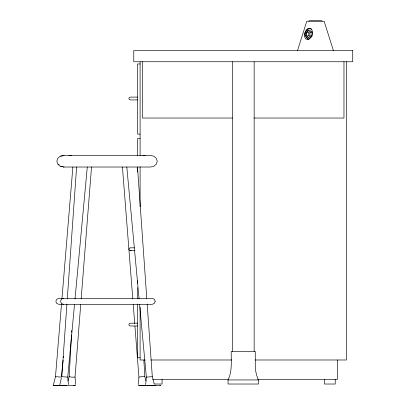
<?xml version="1.0" encoding="UTF-8"?>
<svg xmlns="http://www.w3.org/2000/svg" width="406" height="406" viewBox="0 0 406 406"><rect width="100%" height="100%" fill="white"/><g stroke="black" fill="none" stroke-linecap="round" stroke-linejoin="round"><path stroke-width="0.61" d="M145.673 384.589L146.358 377.138L139.608 304.576M138.162 384.589L138.938 377.138L134.924 326.028M67.959 380.965L69.152 376.651L71.512 334.884M71.654 332.357L71.76 330.459M66.929 304.043L61.798 376.651L67.746 377.138L68.431 384.589M67.294 298.826L76.607 167.023M75.8 384.589L75.024 377.138L80.723 304.576M81.17 298.897L91.528 167.023M75.815 385.7L54.876 385.7L53.272 385.375L55.49 376.651L61.514 304.043M61.981 298.359L72.877 167.023M67.746 377.138L74.491 304.576M75.024 298.897L87.285 167.023M63.138 360.152L61.357 377.138L55.49 376.651M63.402 357.635L63.534 356.377M60.829 385.7L59.667 385.375L61.331 378.077M307.728 30.09L310.194 32.11L309.859 34.124L310.194 36.144L307.728 38.159L305.256 36.144L304.916 34.124L305.256 32.11L307.728 30.09L309.479 30.09L311.95 32.11L311.95 36.144L309.479 38.159L307.728 38.159M297.502 50.603L306.758 21.32L324.161 21.32L333.417 50.603M228.05 379.95C232.465 371.114 231.019 360.985 231.227 351.484L255.267 351.484L255.267 366.019L255.623 370.805L256.693 375.484L258.444 379.95L258.444 384.025L228.05 384.025L228.05 379.95L258.444 379.95M305.88 32.916L307.362 31.709L307.885 31.709L306.403 32.916L305.88 32.916L305.88 35.332L307.362 36.54L307.885 36.54L306.403 35.332L305.88 35.332M307.362 36.54L308.839 35.332L309.362 35.332M138.938 377.138L141.384 376.651L144.81 376.651L146.003 380.965M134.391 247.822L130.27 247.822L129.281 248.233L128.869 249.228L129.281 250.218L130.27 250.629L131.265 250.218M63.478 298.385L61.387 299.252L60.519 301.348L61.387 303.439L63.478 304.307M311.468 29.08L309.073 28.481L307.484 29.08A5.633 3.984 -90 0 0 306.028 31.14M309.073 28.481L307.383 29.08L305.561 31.14L304.53 33.957L304.566 36.773L305.662 38.834L307.52 39.59L309.641 38.834L311.463 36.773L312.493 33.957L312.458 31.14L311.361 29.08L309.885 28.481M146.358 377.138L152.306 376.651L154.194 383.893M153.275 385.7L154.437 385.375L147.211 385.7M60.768 156.219L64.087 155.442M53.272 385.375L59.88 385.7M308.697 20.884L312.26 20.3L318.659 20.3L322.222 20.884M139.141 385.7L146.206 385.324M142.851 155.726L145.15 155.442M59.667 385.375L66.894 385.7M154.082 385.7L155.868 385.502M75.024 377.138L71.598 377.138L69.152 376.651M310.194 32.11L311.95 32.11M307.362 31.709L308.839 32.916L309.362 32.916M310.194 36.144L311.95 36.144M140.1 63.965L137.624 63.965L137.624 134.102L140.1 134.102M137.624 97.105L130.27 97.105L129.281 97.516L128.869 98.511L129.281 99.506L130.27 99.917L137.624 99.917M232.476 118.034L142.526 118.034L142.526 61.753M254.014 118.034L343.968 118.034L343.968 61.753M140.1 138.527L137.624 138.527L137.624 155.584M137.786 167.023L150.514 167.023L153.884 166.252L156.346 164.131L157.249 161.233L156.346 158.335L153.884 156.219L150.514 155.442L63.59 155.442L60.22 156.219L57.759 158.335L56.855 161.233L57.759 164.131L60.22 166.252L63.59 167.023L137.497 167.023L146.774 298.359M130.27 250.629L134.98 250.629M137.624 323.181L130.27 323.181L129.281 323.592L128.869 324.587L129.281 325.576L130.27 325.988L137.624 325.988M140.1 357.777L137.624 357.777L137.624 304.074M145.16 359.99L140.1 359.99L140.1 307.23M150.829 359.99L231.856 359.99M255.272 359.99L346.394 359.99L346.394 61.753M152.727 379.316L228.69 379.316M257.805 379.316L337.564 379.316L337.564 359.99M154.26 384.025L162.075 384.025L162.075 379.316M138.147 385.7L159.086 385.7L160.69 385.375L159.913 385.223M68.954 155.442L71.253 155.726M69.385 155.442L71.253 155.676M73.258 385.502L74.816 385.7M60.768 166.252L64.087 167.023M58.332 164.131L59.144 164.836M126.819 167.023L139.08 298.897M122.434 167.023L132.792 298.897M133.239 304.576L134.726 323.506M147.175 304.043L152.306 376.651M143.876 360.188L144.81 376.651M335.239 379.316L335.239 384.025L324.419 384.025L324.419 379.316M308.839 32.916L308.839 35.332M306.403 32.916L306.403 35.332M254.151 61.753L254.151 351.484M232.344 61.753L232.344 351.484M140.1 61.753L140.1 155.584M140.1 166.866L140.1 206.755M137.624 166.957L137.624 172.012M137.624 280.693L137.624 283.221M137.624 287.646L137.624 298.385M308.966 39.544A5.633 3.984 -90 0 1 306.028 36.773M155.188 301.348L154.321 303.439L152.225 304.307L58.809 304.307L56.708 303.439L55.84 301.348L56.708 299.252L58.809 298.385L152.225 298.385L154.321 299.252L155.188 301.348M352.728 50.603L133.762 50.603L133.762 61.753L352.728 61.753L352.728 50.603"/></g></svg>
